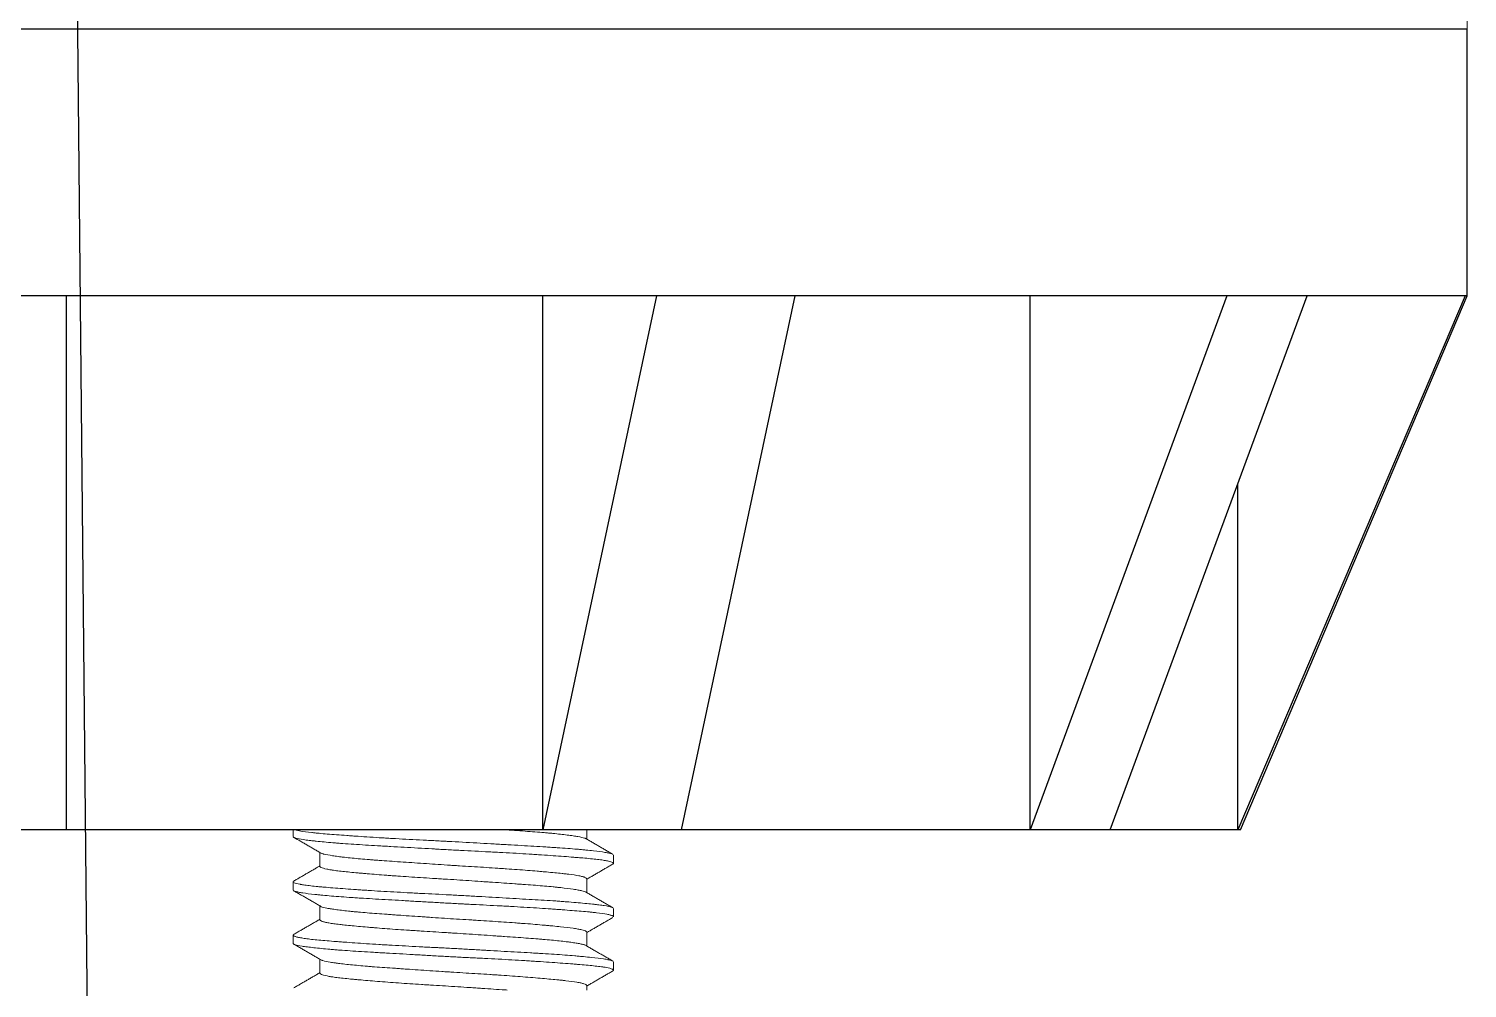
# Model space of a CAD drawing. Header units: millimetres. Extents: x 5401 to 6241, y 1473 to 2067.
# Drawn here: x 5780.63 to 5807.59, y 1675.27 to 1693.24 of the extents above; entities that cross this region are included whole.
import ezdxf

# ---------------------------------------------------------------- set-up
doc = ezdxf.new("R2010")
doc.units = ezdxf.units.MM
doc.layers.add('DIM', color=3, linetype='Continuous')
doc.styles.get("Standard").update_dxf_attribs({"font": 'arial.ttf'})
doc.dimstyles.new('사본 ISO-25', dxfattribs={"dimtxt": 7, "dimasz": 7, "dimexe": 2.1, "dimexo": 2.1, "dimgap": 2, "dimtad": 1, "dimtih": 1, "dimtoh": 1, "dimdec": 1, "dimdsep": 46, "dimtxsty": 'Standard', "dimcen": 0, "dimclrd": 3, "dimclre": 3, "dimclrt": 4, "dimazin": 2, "dimtp": 0.1, "dimtm": 0.1, "dimtfac": 0.714286, "dimtdec": 1, "dimtmove": 0, "dimatfit": 3, "dimfxl": 1, "dimarcsym": 0})

msp = doc.modelspace()

# ---------------------------------------------------------------- linework, layer by layer
at = {"color": 7, "linetype": 'Continuous', "lineweight": 18}
for p, q in [((5807.59, 1693.237), (5807.59, 1695.237)), ((5807.59, 1693.237), (5754.043, 1693.237)), ((5785.59, 1678.109), (5785.59, 1678.237)), ((5791.09, 1678.237), (5791.09, 1678.062)), ((5786.09, 1677.553), (5786.09, 1677.812)), ((5791.59, 1677.764), (5791.59, 1677.609)), ((5785.59, 1677.109), (5785.59, 1677.265)), ((5791.09, 1677.321), (5791.09, 1677.062)), ((5786.09, 1676.553), (5786.09, 1676.811)), ((5791.59, 1676.764), (5791.59, 1676.609)), ((5785.59, 1676.109), (5785.59, 1676.264)), ((5791.09, 1676.32), (5791.09, 1676.062)), ((5786.09, 1675.553), (5786.09, 1675.811)), ((5791.59, 1675.765), (5791.59, 1675.609)), ((5791.09, 1675.32), (5791.09, 1675.237))]:
    msp.add_line(p, q, dxfattribs=at)
at = {"color": 7, "linetype": 'Continuous'}
for p, q in [((5755.84, 1693.237), (5807.59, 1693.237)), ((5807.59, 1688.237), (5807.59, 1693.237)), ((5807.59, 1688.237), (5755.84, 1688.237)), ((5781.34, 1678.237), (5781.34, 1688.237)), ((5790.267, 1678.237), (5790.267, 1688.237)), ((5792.395, 1688.237), (5790.267, 1678.237)), ((5792.865, 1678.237), (5794.993, 1688.237)), ((5799.4, 1678.237), (5799.4, 1688.237)), ((5803.087, 1688.237), (5799.4, 1678.237)), ((5800.9, 1678.237), (5804.587, 1688.237)), ((5807.549, 1688.237), (5803.292, 1678.237)), ((5803.34, 1678.237), (5807.59, 1688.237)), ((5803.292, 1678.237), (5803.292, 1684.724)), ((5803.34, 1678.237), (5759.212, 1678.237))]:
    msp.add_line(p, q, dxfattribs=at)
at = {"color": 7, "linetype": 'Continuous', "lineweight": 18}
for points, knots in [([(5785.59, 1678.108), (5785.59, 1678.108), (5785.59, 1678.108), (5785.59, 1678.103), (5785.594, 1678.099), (5785.605, 1678.093), (5785.607, 1678.092), (5785.613, 1678.089), (5785.615, 1678.088), (5785.625, 1678.085), (5785.632, 1678.083), (5785.673, 1678.071), (5785.721, 1678.062), (5785.816, 1678.048), (5785.851, 1678.044), (5785.901, 1678.038), (5785.911, 1678.036), (5785.931, 1678.034), (5785.963, 1678.03), (5785.996, 1678.027), (5786.112, 1678.014), (5786.217, 1678.004), (5786.364, 1677.992), (5786.41, 1677.988), (5786.457, 1677.985), (5786.489, 1677.982), (5786.505, 1677.981), (5786.587, 1677.975), (5786.655, 1677.971), (5786.865, 1677.957), (5787.014, 1677.948), (5787.211, 1677.937), (5787.251, 1677.934), (5787.312, 1677.931), (5787.333, 1677.93), (5787.374, 1677.927), (5787.477, 1677.921), (5787.582, 1677.915), (5787.837, 1677.901), (5788.011, 1677.891), (5788.211, 1677.879), (5788.233, 1677.878), (5788.278, 1677.876), (5788.301, 1677.874), (5788.368, 1677.871), (5788.413, 1677.868), (5788.547, 1677.861), (5788.637, 1677.856), (5788.904, 1677.842), (5789.081, 1677.833), (5789.301, 1677.822), (5789.345, 1677.82), (5789.431, 1677.815), (5789.474, 1677.813), (5789.602, 1677.806), (5789.769, 1677.797), (5789.93, 1677.787), (5790.048, 1677.78), (5790.087, 1677.777), (5790.164, 1677.772), (5790.203, 1677.77), (5790.316, 1677.762), (5790.461, 1677.752), (5790.595, 1677.743), (5790.724, 1677.733), (5790.786, 1677.728), (5790.875, 1677.721), (5790.904, 1677.719), (5790.96, 1677.714), (5790.988, 1677.712), (5791.12, 1677.701), (5791.212, 1677.692), (5791.329, 1677.678), (5791.364, 1677.673), (5791.412, 1677.666), (5791.427, 1677.663), (5791.455, 1677.658), (5791.468, 1677.656), (5791.528, 1677.644), (5791.56, 1677.634), (5791.585, 1677.619), (5791.589, 1677.614), (5791.59, 1677.607), (5791.589, 1677.604), (5791.585, 1677.6), (5791.582, 1677.597), (5791.578, 1677.595)], [0, 0, 0, 0, 0.000888, 0.000888, 0.028641, 0.028641, 0.035579, 0.035579, 0.042518, 0.042518, 0.056394, 0.056394, 0.111901, 0.111901, 0.139654, 0.139654, 0.146592, 0.146592, 0.15353, 0.167407, 0.167407, 0.222913, 0.222913, 0.23679, 0.243728, 0.243728, 0.250666, 0.250666, 0.278419, 0.278419, 0.333925, 0.333925, 0.347802, 0.347802, 0.35474, 0.35474, 0.361679, 0.389432, 0.389432, 0.444938, 0.444938, 0.451876, 0.451876, 0.458814, 0.458814, 0.472691, 0.472691, 0.500444, 0.500444, 0.55595, 0.55595, 0.569827, 0.569827, 0.583703, 0.583703, 0.611456, 0.63921, 0.63921, 0.653086, 0.653086, 0.666963, 0.666963, 0.694716, 0.722469, 0.722469, 0.750222, 0.750222, 0.764099, 0.764099, 0.777975, 0.777975, 0.833481, 0.833481, 0.861234, 0.861234, 0.875111, 0.875111, 0.888988, 0.888988, 0.944494, 0.944494, 0.972247, 0.972247, 0.986123, 0.986123, 1, 1, 1, 1]), ([(5791.58, 1677.778), (5791.575, 1677.781), (5791.567, 1677.784), (5791.544, 1677.792), (5791.527, 1677.797), (5791.495, 1677.804), (5791.483, 1677.806), (5791.458, 1677.81), (5791.445, 1677.813), (5791.373, 1677.824), (5791.3, 1677.834), (5791.17, 1677.848), (5791.123, 1677.853), (5791.06, 1677.86), (5791.047, 1677.861), (5791.021, 1677.863), (5790.981, 1677.867), (5790.94, 1677.871), (5790.855, 1677.878), (5790.795, 1677.883), (5790.671, 1677.893), (5790.605, 1677.897), (5790.503, 1677.904), (5790.451, 1677.908), (5790.397, 1677.911), (5790.361, 1677.913), (5790.343, 1677.914), (5790.251, 1677.92), (5790.175, 1677.925), (5789.943, 1677.938), (5789.782, 1677.948), (5789.571, 1677.96), (5789.528, 1677.962), (5789.464, 1677.966), (5789.442, 1677.967), (5789.399, 1677.97), (5789.29, 1677.976), (5789.181, 1677.982), (5788.917, 1677.997), (5788.739, 1678.007), (5788.536, 1678.018), (5788.514, 1678.019), (5788.469, 1678.021), (5788.446, 1678.023), (5788.379, 1678.026), (5788.334, 1678.028), (5788.2, 1678.035), (5788.111, 1678.04), (5787.849, 1678.053), (5787.677, 1678.062), (5787.487, 1678.073), (5787.466, 1678.074), (5787.425, 1678.076), (5787.362, 1678.08), (5787.301, 1678.083), (5787.181, 1678.091), (5787.025, 1678.1), (5786.877, 1678.11), (5786.769, 1678.118), (5786.716, 1678.121), (5786.664, 1678.125), (5786.629, 1678.128), (5786.612, 1678.129), (5786.528, 1678.135), (5786.464, 1678.14), (5786.341, 1678.149), (5786.225, 1678.158), (5786.121, 1678.167), (5786.048, 1678.174), (5786.024, 1678.176), (5785.979, 1678.181), (5785.957, 1678.183), (5785.852, 1678.195), (5785.783, 1678.204), (5785.702, 1678.219), (5785.679, 1678.224), (5785.65, 1678.232), (5785.642, 1678.234), (5785.634, 1678.237), (5785.634, 1678.237), (5785.633, 1678.237)], [0, 0, 0, 0, 0.0220455, 0.0220455, 0.0513607, 0.0513607, 0.0660183, 0.0660183, 0.0806759, 0.0806759, 0.1393064, 0.1393064, 0.1686216, 0.1686216, 0.1759504, 0.1759504, 0.1832792, 0.1979369, 0.1979369, 0.2272521, 0.2272521, 0.2565673, 0.2565673, 0.2712249, 0.2785537, 0.2785537, 0.2858825, 0.2858825, 0.3151978, 0.3151978, 0.3738282, 0.3738282, 0.3884858, 0.3884858, 0.3958146, 0.3958146, 0.4031435, 0.4324587, 0.4324587, 0.4910891, 0.4910891, 0.4984179, 0.4984179, 0.5057467, 0.5057467, 0.5204044, 0.5204044, 0.5497196, 0.5497196, 0.60835, 0.60835, 0.6156789, 0.6156789, 0.6230077, 0.6376653, 0.6376653, 0.6669805, 0.6962957, 0.6962957, 0.7109533, 0.7182822, 0.7182822, 0.725611, 0.725611, 0.7549262, 0.7549262, 0.7842414, 0.8135566, 0.8135566, 0.8282143, 0.8282143, 0.8428719, 0.8428719, 0.9015023, 0.9015023, 0.9308176, 0.9308176, 0.9454752, 0.9454752, 0.9457088, 0.9457088, 0.9457088, 0.9457088]), ([(5791.078, 1678.069), (5791.075, 1678.071), (5791.071, 1678.073), (5791.061, 1678.077), (5791.055, 1678.08), (5791.02, 1678.091), (5790.979, 1678.1), (5790.898, 1678.115), (5790.868, 1678.12), (5790.817, 1678.127), (5790.799, 1678.129), (5790.763, 1678.134), (5790.744, 1678.137), (5790.645, 1678.149), (5790.555, 1678.159), (5790.428, 1678.172), (5790.389, 1678.175), (5790.349, 1678.179), (5790.321, 1678.182), (5790.307, 1678.183), (5790.237, 1678.189), (5790.179, 1678.193), (5790, 1678.207), (5789.872, 1678.217), (5789.703, 1678.228), (5789.669, 1678.231), (5789.617, 1678.234), (5789.6, 1678.236), (5789.583, 1678.237)], [0, 0, 0, 0, 0.0132906, 0.0132906, 0.028257, 0.028257, 0.0881229, 0.0881229, 0.1180559, 0.1180559, 0.1330224, 0.1330224, 0.1479888, 0.1479888, 0.2078547, 0.2078547, 0.2228212, 0.2303044, 0.2303044, 0.2377877, 0.2377877, 0.2677206, 0.2677206, 0.3275865, 0.3275865, 0.342553, 0.342553, 0.3498205, 0.3498205, 0.3498205, 0.3498205]), ([(5786.109, 1677.8), (5786.113, 1677.798), (5786.118, 1677.796), (5786.13, 1677.792), (5786.14, 1677.789), (5786.153, 1677.785), (5786.161, 1677.783), (5786.166, 1677.782), (5786.209, 1677.771), (5786.261, 1677.762), (5786.356, 1677.747), (5786.391, 1677.742), (5786.448, 1677.735), (5786.468, 1677.733), (5786.51, 1677.727), (5786.531, 1677.725), (5786.641, 1677.712), (5786.739, 1677.702), (5786.901, 1677.688), (5786.958, 1677.683), (5787.047, 1677.676), (5787.077, 1677.674), (5787.138, 1677.669), (5787.169, 1677.667), (5787.327, 1677.656), (5787.459, 1677.646), (5787.667, 1677.632), (5787.738, 1677.627), (5787.883, 1677.617), (5787.956, 1677.612), (5788.177, 1677.597), (5788.326, 1677.587), (5788.515, 1677.575), (5788.553, 1677.572), (5788.629, 1677.567), (5788.667, 1677.565), (5788.781, 1677.558), (5788.856, 1677.553), (5789.08, 1677.539), (5789.227, 1677.53), (5789.407, 1677.519), (5789.443, 1677.516), (5789.515, 1677.511), (5789.55, 1677.509), (5789.654, 1677.502), (5789.722, 1677.497), (5789.92, 1677.482), (5790.046, 1677.472), (5790.193, 1677.46), (5790.223, 1677.457), (5790.279, 1677.452), (5790.307, 1677.45), (5790.388, 1677.442), (5790.44, 1677.438), (5790.538, 1677.428), (5790.584, 1677.424), (5790.65, 1677.417), (5790.682, 1677.413), (5790.712, 1677.41), (5790.732, 1677.408), (5790.742, 1677.406), (5790.828, 1677.396), (5790.891, 1677.386), (5790.968, 1677.372), (5790.99, 1677.367), (5791.019, 1677.359), (5791.027, 1677.357), (5791.039, 1677.353), (5791.043, 1677.352), (5791.05, 1677.349), (5791.053, 1677.348), (5791.079, 1677.337), (5791.09, 1677.328), (5791.09, 1677.319)], [0, 0, 0, 0, 0.013221, 0.013221, 0.028245, 0.035757, 0.035757, 0.043269, 0.043269, 0.103365, 0.103365, 0.133413, 0.133413, 0.148437, 0.148437, 0.163461, 0.163461, 0.223557, 0.223557, 0.253605, 0.253605, 0.268629, 0.268629, 0.283653, 0.283653, 0.34375, 0.34375, 0.373798, 0.373798, 0.403846, 0.403846, 0.463942, 0.463942, 0.478966, 0.478966, 0.49399, 0.49399, 0.524038, 0.524038, 0.584134, 0.584134, 0.599158, 0.599158, 0.614182, 0.614182, 0.64423, 0.64423, 0.704326, 0.704326, 0.71935, 0.71935, 0.734374, 0.734374, 0.764422, 0.764422, 0.79447, 0.79447, 0.809494, 0.817006, 0.817006, 0.824518, 0.824518, 0.884614, 0.884614, 0.914662, 0.914662, 0.929687, 0.929687, 0.937199, 0.937199, 0.944711, 0.944711, 1, 1, 1, 1]), ([(5791.076, 1677.07), (5791.061, 1677.079), (5791.036, 1677.087), (5790.989, 1677.098), (5790.978, 1677.1), (5790.954, 1677.105), (5790.942, 1677.107), (5790.901, 1677.114), (5790.871, 1677.119), (5790.772, 1677.134), (5790.694, 1677.144), (5790.592, 1677.155), (5790.58, 1677.156), (5790.557, 1677.159), (5790.545, 1677.16), (5790.509, 1677.164), (5790.484, 1677.166), (5790.409, 1677.174), (5790.356, 1677.179), (5790.19, 1677.193), (5790.071, 1677.202), (5789.926, 1677.213), (5789.91, 1677.214), (5789.877, 1677.216), (5789.828, 1677.22), (5789.778, 1677.223), (5789.677, 1677.23), (5789.54, 1677.24), (5789.398, 1677.25), (5789.289, 1677.257), (5789.252, 1677.259), (5789.178, 1677.265), (5789.141, 1677.267), (5788.954, 1677.28), (5788.804, 1677.29), (5788.577, 1677.305), (5788.501, 1677.309), (5788.387, 1677.316), (5788.349, 1677.319), (5788.273, 1677.323), (5788.235, 1677.326), (5788.047, 1677.337), (5787.9, 1677.347), (5787.686, 1677.361), (5787.616, 1677.365), (5787.512, 1677.373), (5787.477, 1677.375), (5787.409, 1677.38), (5787.376, 1677.383), (5787.211, 1677.395), (5787.088, 1677.405), (5786.943, 1677.418), (5786.915, 1677.42), (5786.859, 1677.425), (5786.832, 1677.427), (5786.751, 1677.435), (5786.7, 1677.439), (5786.557, 1677.453), (5786.472, 1677.463), (5786.381, 1677.474), (5786.363, 1677.477), (5786.338, 1677.48), (5786.329, 1677.482), (5786.313, 1677.484), (5786.305, 1677.485), (5786.267, 1677.491), (5786.24, 1677.496), (5786.169, 1677.511), (5786.135, 1677.521), (5786.111, 1677.532), (5786.108, 1677.534), (5786.104, 1677.536), (5786.102, 1677.537), (5786.097, 1677.541), (5786.094, 1677.544), (5786.091, 1677.549), (5786.09, 1677.551), (5786.09, 1677.553)], [0, 0, 0, 0, 0.054327, 0.054327, 0.069351, 0.069351, 0.084375, 0.084375, 0.114423, 0.114423, 0.174519, 0.174519, 0.182031, 0.182031, 0.189543, 0.189543, 0.204567, 0.204567, 0.234615, 0.234615, 0.294711, 0.294711, 0.302223, 0.302223, 0.309735, 0.324759, 0.324759, 0.354807, 0.384855, 0.384855, 0.399879, 0.399879, 0.414904, 0.414904, 0.475, 0.475, 0.505048, 0.505048, 0.520072, 0.520072, 0.535096, 0.535096, 0.595192, 0.595192, 0.62524, 0.62524, 0.640264, 0.640264, 0.655288, 0.655288, 0.715384, 0.715384, 0.730408, 0.730408, 0.745432, 0.745432, 0.775481, 0.775481, 0.835577, 0.835577, 0.850601, 0.850601, 0.858113, 0.858113, 0.865625, 0.865625, 0.895673, 0.895673, 0.955769, 0.955769, 0.963281, 0.963281, 0.970793, 0.970793, 0.985817, 0.985817, 1, 1, 1, 1]), ([(5791.577, 1676.779), (5791.575, 1676.78), (5791.573, 1676.782), (5791.567, 1676.784), (5791.564, 1676.785), (5791.558, 1676.787), (5791.555, 1676.789), (5791.522, 1676.799), (5791.478, 1676.808), (5791.389, 1676.822), (5791.355, 1676.826), (5791.309, 1676.832), (5791.299, 1676.833), (5791.279, 1676.836), (5791.269, 1676.837), (5791.238, 1676.841), (5791.217, 1676.843), (5791.106, 1676.855), (5791.004, 1676.865), (5790.832, 1676.88), (5790.771, 1676.885), (5790.675, 1676.892), (5790.642, 1676.895), (5790.576, 1676.899), (5790.542, 1676.902), (5790.37, 1676.913), (5790.223, 1676.922), (5789.989, 1676.936), (5789.909, 1676.94), (5789.744, 1676.95), (5789.661, 1676.955), (5789.408, 1676.969), (5789.235, 1676.979), (5789.013, 1676.992), (5788.969, 1676.994), (5788.879, 1676.999), (5788.834, 1677.002), (5788.699, 1677.009), (5788.61, 1677.014), (5788.342, 1677.028), (5788.165, 1677.037), (5787.945, 1677.048), (5787.901, 1677.05), (5787.813, 1677.055), (5787.769, 1677.057), (5787.64, 1677.064), (5787.556, 1677.069), (5787.308, 1677.083), (5787.148, 1677.092), (5786.958, 1677.105), (5786.92, 1677.107), (5786.846, 1677.112), (5786.809, 1677.115), (5786.702, 1677.122), (5786.634, 1677.127), (5786.502, 1677.137), (5786.439, 1677.142), (5786.318, 1677.151), (5786.26, 1677.156), (5786.192, 1677.161), (5786.178, 1677.162), (5786.152, 1677.165), (5786.112, 1677.168), (5786.075, 1677.172), (5786.004, 1677.178), (5785.916, 1677.188), (5785.841, 1677.197), (5785.791, 1677.204), (5785.767, 1677.208), (5785.738, 1677.213), (5785.725, 1677.215), (5785.666, 1677.226), (5785.63, 1677.236), (5785.599, 1677.251), (5785.593, 1677.256), (5785.59, 1677.263), (5785.589, 1677.266), (5785.591, 1677.269), (5785.591, 1677.27), (5785.593, 1677.273), (5785.595, 1677.274), (5785.599, 1677.277), (5785.602, 1677.279), (5785.606, 1677.281)], [0, 0, 0, 0, 0.007613, 0.007613, 0.014716, 0.014716, 0.021818, 0.021818, 0.078636, 0.078636, 0.107045, 0.107045, 0.114147, 0.114147, 0.12125, 0.12125, 0.135454, 0.135454, 0.192273, 0.192273, 0.220682, 0.220682, 0.234886, 0.234886, 0.249091, 0.249091, 0.305909, 0.305909, 0.334318, 0.334318, 0.362727, 0.362727, 0.419545, 0.419545, 0.43375, 0.43375, 0.447954, 0.447954, 0.476363, 0.476363, 0.533182, 0.533182, 0.547386, 0.547386, 0.561591, 0.561591, 0.59, 0.59, 0.646818, 0.646818, 0.661023, 0.661023, 0.675227, 0.675227, 0.703636, 0.703636, 0.732045, 0.732045, 0.760454, 0.760454, 0.767557, 0.767557, 0.774659, 0.788864, 0.788864, 0.817273, 0.845682, 0.845682, 0.859886, 0.866989, 0.874091, 0.874091, 0.930909, 0.930909, 0.959318, 0.959318, 0.973523, 0.973523, 0.980625, 0.980625, 0.987727, 0.987727, 1, 1, 1, 1]), ([(5785.601, 1677.095), (5785.608, 1677.091), (5785.618, 1677.087), (5785.647, 1677.078), (5785.666, 1677.074), (5785.712, 1677.064), (5785.739, 1677.06), (5785.831, 1677.046), (5785.906, 1677.036), (5786.018, 1677.024), (5786.042, 1677.022), (5786.091, 1677.017), (5786.116, 1677.014), (5786.194, 1677.007), (5786.249, 1677.002), (5786.365, 1676.992), (5786.426, 1676.987), (5786.553, 1676.978), (5786.62, 1676.973), (5786.724, 1676.966), (5786.759, 1676.964), (5786.814, 1676.96), (5786.832, 1676.959), (5786.869, 1676.957), (5786.961, 1676.951), (5787.056, 1676.946), (5787.29, 1676.932), (5787.453, 1676.923), (5787.645, 1676.912), (5787.666, 1676.91), (5787.709, 1676.908), (5787.731, 1676.907), (5787.796, 1676.903), (5787.839, 1676.9), (5787.97, 1676.893), (5788.145, 1676.883), (5788.323, 1676.873), (5788.501, 1676.863), (5788.591, 1676.858), (5788.704, 1676.853), (5788.726, 1676.851), (5788.771, 1676.849), (5788.839, 1676.846), (5788.906, 1676.842), (5789.039, 1676.835), (5789.215, 1676.826), (5789.388, 1676.817), (5789.516, 1676.811), (5789.58, 1676.807), (5789.643, 1676.804), (5789.685, 1676.801), (5789.706, 1676.8), (5789.894, 1676.789), (5790.053, 1676.78), (5790.278, 1676.765), (5790.351, 1676.76), (5790.458, 1676.752), (5790.493, 1676.75), (5790.544, 1676.746), (5790.561, 1676.745), (5790.595, 1676.743), (5790.612, 1676.741), (5790.694, 1676.735), (5790.757, 1676.73), (5790.877, 1676.721), (5790.99, 1676.712), (5791.091, 1676.703), (5791.151, 1676.697), (5791.162, 1676.696), (5791.185, 1676.694), (5791.196, 1676.693), (5791.229, 1676.689), (5791.251, 1676.687), (5791.351, 1676.675), (5791.417, 1676.666), (5791.492, 1676.651), (5791.514, 1676.646), (5791.54, 1676.639), (5791.548, 1676.636), (5791.562, 1676.631), (5791.568, 1676.629), (5791.582, 1676.621), (5791.588, 1676.616), (5791.59, 1676.61), (5791.59, 1676.609), (5791.59, 1676.608)], [0, 0, 0, 0, 0.027154, 0.027154, 0.056414, 0.056414, 0.085674, 0.085674, 0.144195, 0.144195, 0.158825, 0.158825, 0.173455, 0.173455, 0.202715, 0.202715, 0.231976, 0.231976, 0.261236, 0.261236, 0.275866, 0.275866, 0.283181, 0.283181, 0.290496, 0.319756, 0.319756, 0.378277, 0.378277, 0.385592, 0.385592, 0.392907, 0.392907, 0.407537, 0.407537, 0.436797, 0.466058, 0.466058, 0.495318, 0.495318, 0.502633, 0.502633, 0.509948, 0.524578, 0.524578, 0.553839, 0.583099, 0.583099, 0.597729, 0.605044, 0.605044, 0.612359, 0.612359, 0.67088, 0.67088, 0.70014, 0.70014, 0.71477, 0.71477, 0.722085, 0.722085, 0.7294, 0.7294, 0.75866, 0.75866, 0.787921, 0.817181, 0.817181, 0.824496, 0.824496, 0.831811, 0.831811, 0.846441, 0.846441, 0.904962, 0.904962, 0.934222, 0.934222, 0.948852, 0.948852, 0.963482, 0.963482, 0.992743, 0.992743, 1, 1, 1, 1]), ([(5786.103, 1676.804), (5786.107, 1676.802), (5786.111, 1676.8), (5786.137, 1676.788), (5786.172, 1676.779), (5786.233, 1676.767), (5786.246, 1676.765), (5786.266, 1676.761), (5786.273, 1676.76), (5786.288, 1676.758), (5786.296, 1676.757), (5786.334, 1676.751), (5786.368, 1676.746), (5786.477, 1676.731), (5786.562, 1676.721), (5786.683, 1676.709), (5786.708, 1676.706), (5786.759, 1676.701), (5786.785, 1676.699), (5786.864, 1676.691), (5786.92, 1676.687), (5787.093, 1676.673), (5787.216, 1676.664), (5787.382, 1676.652), (5787.415, 1676.649), (5787.483, 1676.645), (5787.517, 1676.642), (5787.62, 1676.635), (5787.76, 1676.625), (5787.904, 1676.616), (5788.014, 1676.608), (5788.051, 1676.606), (5788.125, 1676.601), (5788.163, 1676.598), (5788.351, 1676.585), (5788.501, 1676.575), (5788.727, 1676.561), (5788.803, 1676.556), (5788.916, 1676.55), (5788.953, 1676.547), (5789.029, 1676.543), (5789.066, 1676.54), (5789.252, 1676.529), (5789.396, 1676.519), (5789.605, 1676.505), (5789.674, 1676.5), (5789.775, 1676.493), (5789.809, 1676.49), (5789.874, 1676.485), (5789.907, 1676.483), (5790.066, 1676.471), (5790.185, 1676.461), (5790.323, 1676.448), (5790.35, 1676.446), (5790.403, 1676.441), (5790.429, 1676.439), (5790.505, 1676.432), (5790.553, 1676.427), (5790.688, 1676.413), (5790.766, 1676.404), (5790.85, 1676.392), (5790.866, 1676.39), (5790.896, 1676.385), (5790.911, 1676.382), (5790.952, 1676.375), (5790.975, 1676.37), (5791.037, 1676.355), (5791.065, 1676.345), (5791.081, 1676.334), (5791.082, 1676.333), (5791.085, 1676.33), (5791.086, 1676.329), (5791.089, 1676.325), (5791.09, 1676.323), (5791.09, 1676.32), (5791.09, 1676.32), (5791.09, 1676.32)], [0, 0, 0, 0, 0.013384, 0.013384, 0.073135, 0.073135, 0.088073, 0.088073, 0.095542, 0.095542, 0.103011, 0.103011, 0.132886, 0.132886, 0.192638, 0.192638, 0.207576, 0.207576, 0.222514, 0.222514, 0.252389, 0.252389, 0.312141, 0.312141, 0.327079, 0.327079, 0.342017, 0.342017, 0.371892, 0.401768, 0.401768, 0.416706, 0.416706, 0.431644, 0.431644, 0.491395, 0.491395, 0.521271, 0.521271, 0.536209, 0.536209, 0.551147, 0.551147, 0.610898, 0.610898, 0.640774, 0.640774, 0.655712, 0.655712, 0.670649, 0.670649, 0.730401, 0.730401, 0.745339, 0.745339, 0.760277, 0.760277, 0.790152, 0.790152, 0.849904, 0.849904, 0.864842, 0.864842, 0.879779, 0.879779, 0.909655, 0.909655, 0.969407, 0.969407, 0.976876, 0.976876, 0.984344, 0.984344, 0.999282, 0.999282, 1, 1, 1, 1]), ([(5791.077, 1676.07), (5791.071, 1676.073), (5791.062, 1676.077), (5791.045, 1676.083), (5791.037, 1676.085), (5791.021, 1676.09), (5791.011, 1676.092), (5790.981, 1676.099), (5790.935, 1676.109), (5790.876, 1676.118), (5790.826, 1676.126), (5790.8, 1676.129), (5790.773, 1676.133), (5790.754, 1676.136), (5790.744, 1676.137), (5790.656, 1676.148), (5790.566, 1676.158), (5790.416, 1676.173), (5790.364, 1676.178), (5790.281, 1676.185), (5790.253, 1676.187), (5790.209, 1676.191), (5790.195, 1676.192), (5790.165, 1676.195), (5790.15, 1676.196), (5790.015, 1676.206), (5789.888, 1676.215), (5789.688, 1676.23), (5789.619, 1676.234), (5789.513, 1676.242), (5789.477, 1676.244), (5789.405, 1676.249), (5789.369, 1676.251), (5789.188, 1676.264), (5789.04, 1676.274), (5788.814, 1676.289), (5788.739, 1676.294), (5788.624, 1676.301), (5788.585, 1676.304), (5788.509, 1676.309), (5788.471, 1676.311), (5788.282, 1676.323), (5788.133, 1676.332), (5787.948, 1676.344), (5787.912, 1676.346), (5787.839, 1676.351), (5787.802, 1676.353), (5787.694, 1676.36), (5787.623, 1676.365), (5787.417, 1676.379), (5787.285, 1676.389), (5787.129, 1676.402), (5787.098, 1676.404), (5787.037, 1676.409), (5787.008, 1676.412), (5786.92, 1676.42), (5786.865, 1676.424), (5786.705, 1676.439), (5786.609, 1676.448), (5786.501, 1676.46), (5786.48, 1676.462), (5786.44, 1676.467), (5786.421, 1676.469), (5786.366, 1676.476), (5786.299, 1676.486), (5786.244, 1676.495), (5786.208, 1676.503), (5786.191, 1676.507), (5786.176, 1676.51), (5786.166, 1676.513), (5786.162, 1676.514), (5786.122, 1676.525), (5786.101, 1676.536), (5786.091, 1676.548), (5786.09, 1676.551), (5786.09, 1676.553)], [0, 0, 0, 0, 0.023992, 0.023992, 0.038988, 0.038988, 0.053983, 0.053983, 0.083973, 0.113964, 0.113964, 0.128959, 0.136456, 0.136456, 0.143954, 0.143954, 0.203935, 0.203935, 0.233925, 0.233925, 0.24892, 0.24892, 0.256418, 0.256418, 0.263916, 0.263916, 0.323896, 0.323896, 0.353887, 0.353887, 0.368882, 0.368882, 0.383877, 0.383877, 0.443858, 0.443858, 0.473848, 0.473848, 0.488844, 0.488844, 0.503839, 0.503839, 0.56382, 0.56382, 0.578815, 0.578815, 0.59381, 0.59381, 0.6238, 0.6238, 0.683781, 0.683781, 0.698776, 0.698776, 0.713772, 0.713772, 0.743762, 0.743762, 0.803743, 0.803743, 0.818738, 0.818738, 0.833733, 0.833733, 0.863724, 0.893714, 0.893714, 0.908709, 0.916207, 0.916207, 0.923704, 0.923704, 0.983685, 0.983685, 1, 1, 1, 1]), ([(5791.577, 1675.779), (5791.57, 1675.783), (5791.547, 1675.792), (5791.511, 1675.8), (5791.476, 1675.807), (5791.463, 1675.81), (5791.436, 1675.814), (5791.421, 1675.817), (5791.344, 1675.828), (5791.267, 1675.838), (5791.132, 1675.852), (5791.083, 1675.857), (5791.005, 1675.865), (5790.978, 1675.867), (5790.936, 1675.871), (5790.922, 1675.872), (5790.893, 1675.875), (5790.821, 1675.881), (5790.744, 1675.887), (5790.616, 1675.897), (5790.483, 1675.906), (5790.339, 1675.915), (5790.245, 1675.92), (5790.226, 1675.922), (5790.188, 1675.924), (5790.169, 1675.925), (5790.111, 1675.929), (5790.073, 1675.931), (5789.876, 1675.942), (5789.713, 1675.952), (5789.458, 1675.966), (5789.372, 1675.971), (5789.262, 1675.978), (5789.24, 1675.979), (5789.196, 1675.981), (5789.13, 1675.985), (5789.064, 1675.989), (5788.931, 1675.996), (5788.842, 1676.001), (5788.664, 1676.011), (5788.575, 1676.016), (5788.44, 1676.023), (5788.373, 1676.026), (5788.306, 1676.03), (5788.261, 1676.032), (5788.238, 1676.033), (5788.126, 1676.039), (5788.038, 1676.043), (5787.776, 1676.057), (5787.606, 1676.066), (5787.399, 1676.078), (5787.358, 1676.08), (5787.296, 1676.084), (5787.276, 1676.085), (5787.235, 1676.087), (5787.135, 1676.093), (5787.038, 1676.1), (5786.813, 1676.114), (5786.673, 1676.124), (5786.525, 1676.135), (5786.509, 1676.137), (5786.476, 1676.139), (5786.46, 1676.14), (5786.413, 1676.144), (5786.382, 1676.146), (5786.293, 1676.153), (5786.236, 1676.158), (5786.076, 1676.171), (5785.983, 1676.18), (5785.882, 1676.192), (5785.863, 1676.194), (5785.827, 1676.199), (5785.81, 1676.201), (5785.761, 1676.209), (5785.704, 1676.218), (5785.662, 1676.228), (5785.636, 1676.236), (5785.629, 1676.238), (5785.616, 1676.243), (5785.61, 1676.246), (5785.596, 1676.253), (5785.591, 1676.258), (5785.59, 1676.263), (5785.59, 1676.264), (5785.59, 1676.264)], [0, 0, 0, 0, 0.026836, 0.056261, 0.056261, 0.070974, 0.070974, 0.085687, 0.085687, 0.144538, 0.144538, 0.173964, 0.173964, 0.188676, 0.188676, 0.196033, 0.196033, 0.203389, 0.232815, 0.232815, 0.26224, 0.291666, 0.291666, 0.299022, 0.299022, 0.306379, 0.306379, 0.321092, 0.321092, 0.379943, 0.379943, 0.409368, 0.409368, 0.416725, 0.416725, 0.424081, 0.438794, 0.438794, 0.468219, 0.468219, 0.497645, 0.497645, 0.512358, 0.519714, 0.519714, 0.527071, 0.527071, 0.556496, 0.556496, 0.615347, 0.615347, 0.63006, 0.63006, 0.637417, 0.637417, 0.644773, 0.674199, 0.674199, 0.73305, 0.73305, 0.740406, 0.740406, 0.747762, 0.747762, 0.762475, 0.762475, 0.791901, 0.791901, 0.850752, 0.850752, 0.865465, 0.865465, 0.880178, 0.880178, 0.909603, 0.939029, 0.939029, 0.953742, 0.953742, 0.968454, 0.968454, 0.99788, 0.99788, 1, 1, 1, 1]), ([(5785.59, 1676.108), (5785.59, 1676.107), (5785.59, 1676.106), (5785.591, 1676.104), (5785.591, 1676.103), (5785.593, 1676.101), (5785.594, 1676.1), (5785.602, 1676.094), (5785.612, 1676.089), (5785.653, 1676.076), (5785.696, 1676.067), (5785.769, 1676.055), (5785.784, 1676.053), (5785.818, 1676.048), (5785.835, 1676.046), (5785.891, 1676.039), (5785.931, 1676.034), (5786.062, 1676.019), (5786.163, 1676.009), (5786.306, 1675.997), (5786.336, 1675.994), (5786.396, 1675.989), (5786.427, 1675.987), (5786.522, 1675.98), (5786.588, 1675.975), (5786.792, 1675.962), (5786.939, 1675.953), (5787.134, 1675.941), (5787.174, 1675.939), (5787.254, 1675.934), (5787.294, 1675.932), (5787.416, 1675.925), (5787.581, 1675.915), (5787.837, 1675.901), (5788.013, 1675.891), (5788.191, 1675.88), (5788.28, 1675.875), (5788.459, 1675.866), (5788.548, 1675.861), (5788.726, 1675.851), (5788.815, 1675.847), (5788.949, 1675.84), (5788.993, 1675.838), (5789.082, 1675.833), (5789.127, 1675.831), (5789.348, 1675.82), (5789.519, 1675.811), (5789.768, 1675.797), (5789.85, 1675.792), (5789.97, 1675.785), (5790.01, 1675.782), (5790.069, 1675.778), (5790.089, 1675.777), (5790.128, 1675.775), (5790.147, 1675.773), (5790.319, 1675.762), (5790.462, 1675.752), (5790.661, 1675.738), (5790.725, 1675.733), (5790.802, 1675.727), (5790.817, 1675.726), (5790.847, 1675.724), (5790.862, 1675.722), (5790.905, 1675.719), (5790.934, 1675.717), (5791.071, 1675.705), (5791.167, 1675.696), (5791.291, 1675.682), (5791.329, 1675.678), (5791.372, 1675.672), (5791.38, 1675.671), (5791.397, 1675.668), (5791.42, 1675.664), (5791.442, 1675.661), (5791.508, 1675.649), (5791.545, 1675.639), (5791.573, 1675.626), (5791.579, 1675.622), (5791.584, 1675.619), (5791.586, 1675.616), (5791.587, 1675.615), (5791.589, 1675.612), (5791.59, 1675.61), (5791.59, 1675.608)], [0, 0, 0, 0, 0.005132, 0.005132, 0.01226, 0.01226, 0.019388, 0.019388, 0.047901, 0.047901, 0.104926, 0.104926, 0.119183, 0.119183, 0.133439, 0.133439, 0.161952, 0.161952, 0.218977, 0.218977, 0.233234, 0.233234, 0.24749, 0.24749, 0.276003, 0.276003, 0.333028, 0.333028, 0.347285, 0.347285, 0.361541, 0.361541, 0.390054, 0.418567, 0.447079, 0.447079, 0.475592, 0.475592, 0.504105, 0.504105, 0.532618, 0.532618, 0.546874, 0.546874, 0.561131, 0.561131, 0.618156, 0.618156, 0.646669, 0.646669, 0.660925, 0.660925, 0.668053, 0.668053, 0.675182, 0.675182, 0.732207, 0.732207, 0.76072, 0.76072, 0.767848, 0.767848, 0.774976, 0.774976, 0.789233, 0.789233, 0.846258, 0.846258, 0.874771, 0.874771, 0.881899, 0.881899, 0.889027, 0.903284, 0.903284, 0.960309, 0.960309, 0.974566, 0.981694, 0.981694, 0.988822, 0.988822, 1, 1, 1, 1]), ([(5786.105, 1675.803), (5786.106, 1675.802), (5786.107, 1675.801), (5786.113, 1675.798), (5786.119, 1675.796), (5786.128, 1675.793), (5786.132, 1675.791), (5786.139, 1675.789), (5786.143, 1675.788), (5786.179, 1675.778), (5786.224, 1675.768), (5786.311, 1675.754), (5786.351, 1675.748), (5786.397, 1675.742), (5786.415, 1675.739), (5786.425, 1675.738), (5786.454, 1675.734), (5786.474, 1675.732), (5786.577, 1675.719), (5786.67, 1675.709), (5786.826, 1675.695), (5786.88, 1675.69), (5786.952, 1675.684), (5786.966, 1675.683), (5786.996, 1675.68), (5787.04, 1675.677), (5787.085, 1675.673), (5787.237, 1675.662), (5787.366, 1675.653), (5787.537, 1675.641), (5787.571, 1675.638), (5787.641, 1675.634), (5787.676, 1675.631), (5787.783, 1675.624), (5787.855, 1675.619), (5788.074, 1675.604), (5788.222, 1675.594), (5788.411, 1675.581), (5788.449, 1675.579), (5788.525, 1675.574), (5788.563, 1675.572), (5788.677, 1675.564), (5788.752, 1675.56), (5788.977, 1675.546), (5789.125, 1675.537), (5789.308, 1675.525), (5789.345, 1675.523), (5789.417, 1675.518), (5789.453, 1675.516), (5789.559, 1675.508), (5789.628, 1675.504), (5789.83, 1675.489), (5789.959, 1675.479), (5790.204, 1675.459), (5790.317, 1675.449), (5790.471, 1675.435), (5790.519, 1675.43), (5790.589, 1675.423), (5790.611, 1675.421), (5790.655, 1675.416), (5790.677, 1675.414), (5790.779, 1675.402), (5790.848, 1675.393), (5790.933, 1675.378), (5790.959, 1675.374), (5790.992, 1675.366), (5791.002, 1675.364), (5791.021, 1675.359), (5791.03, 1675.356), (5791.068, 1675.343), (5791.085, 1675.333), (5791.09, 1675.322), (5791.09, 1675.32), (5791.09, 1675.319)], [0, 0, 0, 0, 0.004063, 0.004063, 0.019001, 0.019001, 0.02647, 0.02647, 0.033939, 0.033939, 0.09369, 0.09369, 0.123566, 0.131035, 0.131035, 0.138504, 0.138504, 0.153442, 0.153442, 0.213193, 0.213193, 0.243069, 0.243069, 0.250538, 0.250538, 0.258007, 0.272945, 0.272945, 0.332696, 0.332696, 0.347634, 0.347634, 0.362572, 0.362572, 0.392448, 0.392448, 0.452199, 0.452199, 0.467137, 0.467137, 0.482075, 0.482075, 0.51195, 0.51195, 0.571702, 0.571702, 0.58664, 0.58664, 0.601578, 0.601578, 0.631453, 0.631453, 0.691205, 0.691205, 0.750956, 0.750956, 0.780832, 0.780832, 0.79577, 0.79577, 0.810708, 0.810708, 0.870459, 0.870459, 0.900335, 0.900335, 0.915273, 0.915273, 0.930211, 0.930211, 0.989962, 0.989962, 1, 1, 1, 1]), ([(5789.6, 1675.236), (5789.585, 1675.237), (5789.571, 1675.238), (5789.417, 1675.248), (5789.273, 1675.258), (5789.087, 1675.271), (5789.049, 1675.273), (5788.974, 1675.278), (5788.936, 1675.281), (5788.823, 1675.288), (5788.747, 1675.293), (5788.52, 1675.308), (5788.369, 1675.317), (5788.18, 1675.329), (5788.142, 1675.331), (5788.067, 1675.336), (5788.03, 1675.338), (5787.92, 1675.345), (5787.774, 1675.355), (5787.634, 1675.364), (5787.495, 1675.374), (5787.427, 1675.379), (5787.227, 1675.394), (5787.103, 1675.404), (5786.929, 1675.419), (5786.873, 1675.424), (5786.792, 1675.431), (5786.766, 1675.433), (5786.715, 1675.438), (5786.69, 1675.441), (5786.568, 1675.452), (5786.482, 1675.461), (5786.371, 1675.476), (5786.329, 1675.481), (5786.291, 1675.487), (5786.276, 1675.49), (5786.269, 1675.491), (5786.248, 1675.495), (5786.235, 1675.497), (5786.174, 1675.51), (5786.138, 1675.52), (5786.105, 1675.535), (5786.098, 1675.54), (5786.092, 1675.546), (5786.092, 1675.547), (5786.09, 1675.55), (5786.09, 1675.551), (5786.09, 1675.552), (5786.09, 1675.553), (5786.09, 1675.553)], [0, 0, 0, 0, 0.009559, 0.009559, 0.101471, 0.101471, 0.124448, 0.124448, 0.147426, 0.147426, 0.193382, 0.193382, 0.285294, 0.285294, 0.308272, 0.308272, 0.33125, 0.33125, 0.377206, 0.423162, 0.423162, 0.469118, 0.469118, 0.561029, 0.561029, 0.606985, 0.606985, 0.629963, 0.629963, 0.652941, 0.652941, 0.744853, 0.744853, 0.790809, 0.802298, 0.802298, 0.813787, 0.813787, 0.836765, 0.836765, 0.928676, 0.928676, 0.974632, 0.974632, 0.986121, 0.986121, 0.99761, 0.99761, 1, 1, 1, 1])]:
    msp.add_open_spline(points, degree=3, knots=knots, dxfattribs=at)
for points in [[(5786.113, 1677.798), (5785.856, 1677.947), (5785.599, 1678.096)], [(5791.073, 1678.072), (5791.33, 1677.922), (5791.587, 1677.773)], [(5785.599, 1677.277), (5785.844, 1677.419), (5786.09, 1677.562)], [(5791.587, 1677.6), (5791.338, 1677.456), (5791.09, 1677.311)], [(5786.108, 1676.801), (5785.85, 1676.951), (5785.593, 1677.1)], [(5791.068, 1677.074), (5791.326, 1676.925), (5791.584, 1676.775)], [(5785.591, 1676.273), (5785.841, 1676.417), (5786.09, 1676.562)], [(5791.58, 1676.596), (5791.335, 1676.454), (5791.09, 1676.312)], [(5786.109, 1675.8), (5785.852, 1675.95), (5785.594, 1676.099)], [(5791.071, 1676.073), (5791.328, 1675.924), (5791.585, 1675.775)], [(5791.588, 1675.601), (5791.339, 1675.456), (5791.09, 1675.311)], [(5785.599, 1675.277), (5785.845, 1675.419), (5786.09, 1675.562)]]:
    msp.add_open_spline(points, degree=2, dxfattribs=at)

# ---------------------------------------------------------------- leaders
at = {"layer": 'DIM'}
msp.add_leader([(5781.129, 1735.802), (5782.073, 1639.223), (5795.412, 1639.223)], dimstyle='사본 ISO-25', override={"dimasz": 4, "dimgap": 2, "dimtad": 0, "dimldrblk": 'Dot'}, dxfattribs=at)

doc.saveas('drawing.dxf')
